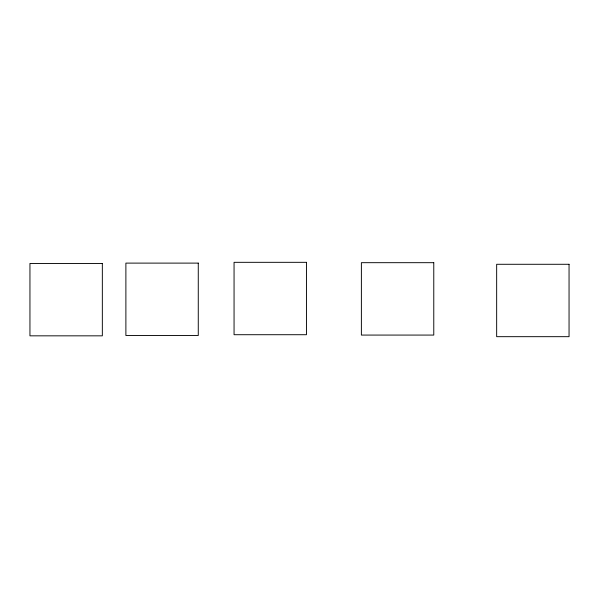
<?xml version="1.0" encoding="UTF-8"?>
<svg xmlns="http://www.w3.org/2000/svg" width="599" height="599" viewBox="0 0 599 599"><rect width="100%" height="100%" fill="white"/><g stroke="black" fill="none" stroke-linecap="round" stroke-linejoin="round"><path stroke-width="0.9" d="M306.448 262.325L234.059 262.325L234.059 334.714L306.448 334.714L306.448 262.325M433.773 262.684L361.384 262.684L361.384 335.073L433.773 335.073L433.773 262.684M198.269 263.111L125.887 263.111L125.887 335.5L198.269 335.5L198.269 263.111M102.339 263.455L29.95 263.455L29.95 335.837L102.339 335.837L102.339 263.455M569.05 264.286L496.661 264.286L496.661 336.675L569.05 336.675L569.05 264.286"/></g></svg>
